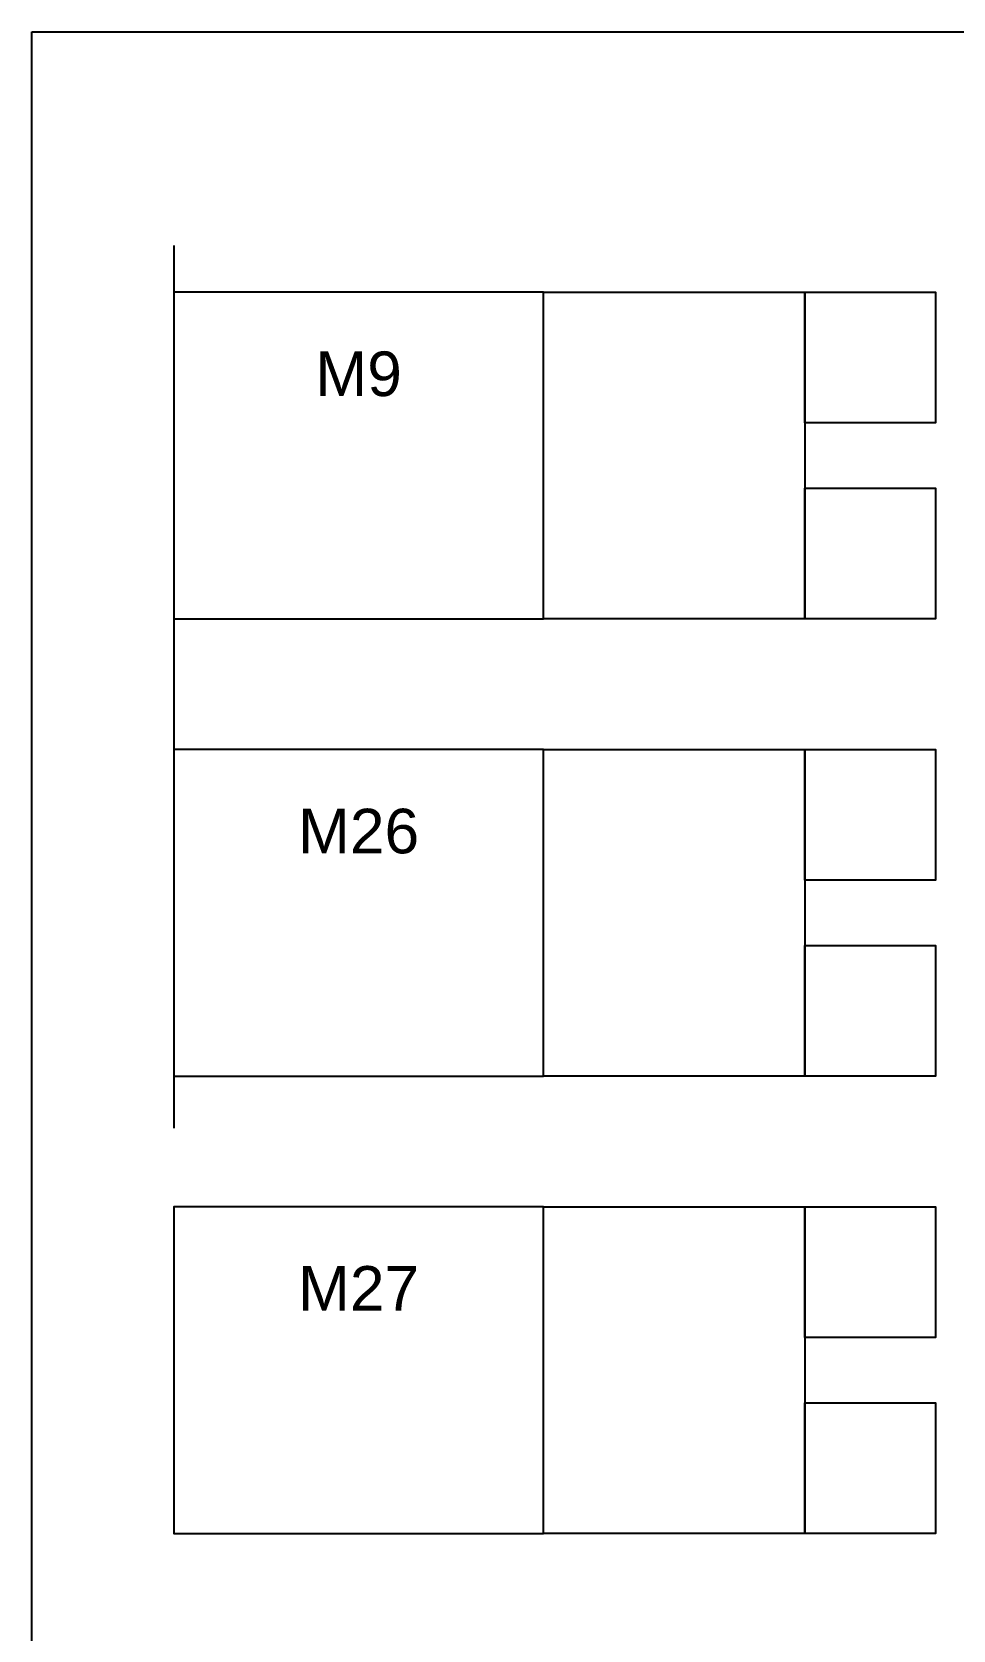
# Model space of a CAD drawing. Header units: millimetres. Extents: x -127141 to 682685, y -1234500 to 49778.
# Drawn here: x -127141 to 49071, y -256002 to 49778 of the extents above; entities that cross this region are included whole.
import ezdxf
from ezdxf.enums import TextEntityAlignment as Align

# ---------------------------------------------------------------- set-up
doc = ezdxf.new("R2010")
doc.units = ezdxf.units.MM
doc.header["$MEASUREMENT"] = 0
doc.layers.add('A-TEXT', color=7, linetype='Continuous', lineweight=18)
doc.layers.add('LUOI GIONG', color=160, linetype='Continuous', plot=False)
doc.styles.add('A1-arial', font='arial.ttf', dxfattribs={"width": 0.8})

msp = doc.modelspace()

# ---------------------------------------------------------------- linework, layer by layer
at = {"layer": 'Defpoints', "color": 2}
msp.add_lwpolyline([(-127141.3, 49777.6), (682684.8, 49777.6), (682684.8, -944114.4), (-127141.3, -944114.4)], close=True, dxfattribs=at)
at = {"layer": 'LUOI GIONG'}
msp.add_lwpolyline([(-100000, 8890.3), (-100000, -160000)], dxfattribs=at)
for points in [[(-29302.5, 0), (-100000, 0), (-100000, -62500), (-29302.5, -62500)], [(-29302.5, 0), (20697.5, 0), (20697.5, -62500), (-29302.5, -62500)], [(20697.5, 0), (45697.5, 0), (45697.5, -25000), (20697.5, -25000)], [(20697.5, -37500), (45697.5, -37500), (45697.5, -62500), (20697.5, -62500)], [(-29302.5, -87500), (-100000, -87500), (-100000, -150000), (-29302.5, -150000)], [(-29302.5, -87500), (20697.5, -87500), (20697.5, -150000), (-29302.5, -150000)], [(20697.5, -87500), (45697.5, -87500), (45697.5, -112500), (20697.5, -112500)], [(20697.5, -125000), (45697.5, -125000), (45697.5, -150000), (20697.5, -150000)], [(-29302.5, -175000), (-100000, -175000), (-100000, -237500), (-29302.5, -237500)], [(-29302.5, -175000), (20697.5, -175000), (20697.5, -237500), (-29302.5, -237500)], [(20697.5, -175000), (45697.5, -175000), (45697.5, -200000), (20697.5, -200000)], [(20697.5, -212500), (45697.5, -212500), (45697.5, -237500), (20697.5, -237500)]]:
    msp.add_lwpolyline(points, close=True, dxfattribs=at)

# ---------------------------------------------------------------- texts
at = {"layer": 'A-TEXT', "style": 'A1-arial'}
for s, p in [('M9', (-64651.3, -15625)), ('M26', (-64651.3, -103125)), ('M27', (-64651.3, -190625))]:
    msp.add_text(s, height=8529.04, dxfattribs=at).set_placement(p, align=Align.MIDDLE_CENTER)

doc.saveas('drawing.dxf')
